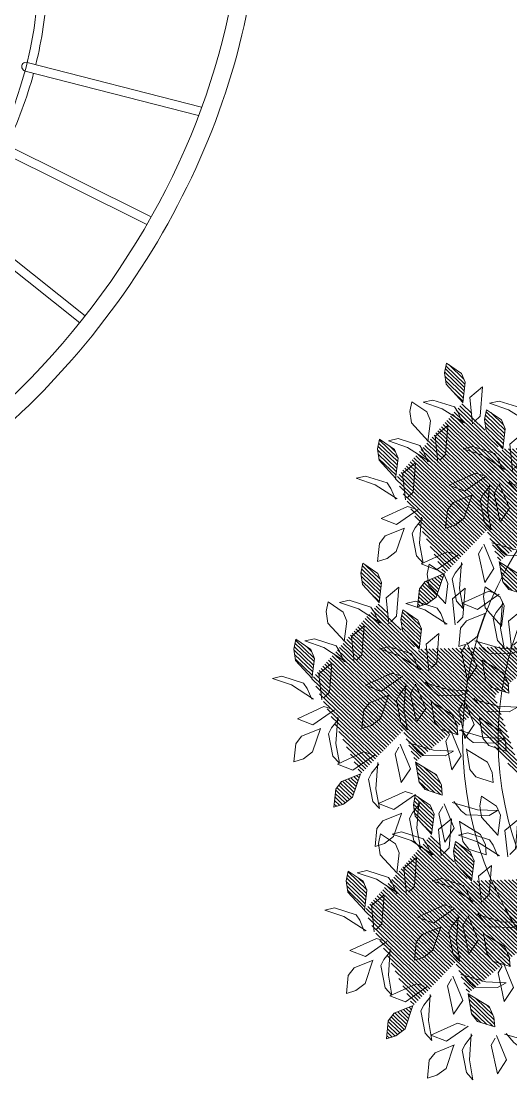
# Model space of a CAD drawing. Header units: millimetres. Extents: x 29001 to 40804, y -8833 to -5892.
# Drawn here: x 30956.1 to 30983.6, y -8641.9 to -8581.5 of the extents above; entities that cross this region are included whole.
import ezdxf

# ---------------------------------------------------------------- set-up
doc = ezdxf.new("R2010")
doc.units = ezdxf.units.MM
doc.layers.get('0').update_dxf_attribs({"lineweight": 0})
for name, color, linetype, lineweight in [('250', 250, 'Continuous', 0), ('saksı', 180, 'Continuous', 0), ('wipeout', 254, 'Continuous', 0), ('xxx_Auto_Tefris_Silik', 252, 'Continuous', 0), ('xxx_Auto_Tefris_Tefris', 32, 'Continuous', 0)]:
    doc.layers.add(name, color=color, linetype=linetype, lineweight=lineweight)
doc.layers.add('xxx_Auto_Mobilya_Deri', color=7, linetype='Continuous', lineweight=0, true_color=0x666666)
pattern_1 = [(45, (-1654802.367715, 54993.529817), (-0.0105615167031, 0.0105615167031), [])]
pattern_2 = [(45, (-1654802.840952, 54994.59927), (-0.0105615167031, 0.0105615167031), [])]
pattern_3 = [(45, (-1654802.583758, 54995.853821), (-0.0105615167031, 0.0105615167031), [])]

# ---------------------------------------------------------------- blocks, each defined once
blk = doc.blocks.new('U1')
at = {"lineweight": 0, "true_color": 0x6c822b}
h = blk.add_hatch(dxfattribs=at)
h.set_pattern_fill('ANSI31', color=67, scale=0.11949, style=0)
h.set_pattern_definition(pattern_3)
edge = h.paths.add_edge_path()
edge.add_line((-2359703.9731, 78421.9531), (-2359703.9572, 78422.0633))
edge.add_line((-2359703.9572, 78422.0633), (-2359703.9252, 78422.1041))
edge.add_line((-2359703.9252, 78422.1041), (-2359703.8329, 78422.1361))
edge.add_line((-2359703.8329, 78422.1361), (-2359703.8364, 78422.0828))
edge.add_line((-2359703.8364, 78422.0828), (-2359703.8613, 78422.0261))
edge.add_line((-2359703.8613, 78422.0261), (-2359703.9732, 78421.9551))
edge.add_line((-2359704.254, 78422.1725), (-2359704.2381, 78422.2828))
edge.add_line((-2359704.2381, 78422.2828), (-2359704.2061, 78422.3236))
edge.add_line((-2359704.2061, 78422.3236), (-2359704.1138, 78422.3555))
edge.add_line((-2359704.1138, 78422.3555), (-2359704.1173, 78422.3023))
edge.add_line((-2359704.1173, 78422.3023), (-2359704.1422, 78422.2455))
edge.add_line((-2359704.1422, 78422.2455), (-2359704.254, 78422.1745))
edge.add_line((-2359704.6405, 78422.5546), (-2359704.7447, 78422.5939))
edge.add_line((-2359704.7447, 78422.5939), (-2359704.7776, 78422.6339))
edge.add_line((-2359704.7776, 78422.6339), (-2359704.789, 78422.7309))
edge.add_line((-2359704.789, 78422.7309), (-2359704.7377, 78422.716))
edge.add_line((-2359704.7377, 78422.716), (-2359704.6876, 78422.6795))
edge.add_line((-2359704.6876, 78422.6795), (-2359704.6424, 78422.555))
edge.add_line((-2359704.8937, 78422.0377), (-2359704.8779, 78421.9274))
edge.add_line((-2359704.8779, 78421.9274), (-2359704.897, 78421.8792))
edge.add_line((-2359704.897, 78421.8792), (-2359704.9766, 78421.8225))
edge.add_line((-2359704.9766, 78421.8225), (-2359704.9882, 78421.8746))
edge.add_line((-2359704.9882, 78421.8746), (-2359704.9804, 78421.9361))
edge.add_line((-2359704.9804, 78421.9361), (-2359704.8931, 78422.0358))
edge.add_line((-2359704.5233, 78421.6356), (-2359704.5075, 78421.5253))
edge.add_line((-2359704.5075, 78421.5253), (-2359704.5267, 78421.4771))
edge.add_line((-2359704.5267, 78421.4771), (-2359704.6062, 78421.4204))
edge.add_line((-2359704.6062, 78421.4204), (-2359704.6178, 78421.4725))
edge.add_line((-2359704.6178, 78421.4725), (-2359704.61, 78421.534))
edge.add_line((-2359704.61, 78421.534), (-2359704.5227, 78421.6337))
edge.add_line((-2359703.7529, 78422.6363), (-2359703.737, 78422.7465))
edge.add_line((-2359703.737, 78422.7465), (-2359703.705, 78422.7873))
edge.add_line((-2359703.705, 78422.7873), (-2359703.6127, 78422.8193))
edge.add_line((-2359703.6127, 78422.8193), (-2359703.6162, 78422.7661))
edge.add_line((-2359703.6162, 78422.7661), (-2359703.6411, 78422.7093))
edge.add_line((-2359703.6411, 78422.7093), (-2359703.753, 78422.6383))
h = blk.add_hatch(dxfattribs=at)
h.set_pattern_fill('ANSI31', color=67, scale=0.11949, style=0)
h.set_pattern_definition(pattern_3)
edge = h.paths.add_edge_path()
edge.add_line((-2359704.3435, 78422.4956), (-2359704.3275, 78422.6059))
edge.add_line((-2359704.3275, 78422.6059), (-2359704.2956, 78422.6467))
edge.add_line((-2359704.2956, 78422.6467), (-2359704.2033, 78422.6786))
edge.add_line((-2359704.2033, 78422.6786), (-2359704.2068, 78422.6254))
edge.add_line((-2359704.2068, 78422.6254), (-2359704.2317, 78422.5686))
edge.add_line((-2359704.2317, 78422.5686), (-2359704.3435, 78422.4976))
edge.add_line((-2359704.4808, 78422.1333), (-2359704.585, 78422.1726))
edge.add_line((-2359704.585, 78422.1726), (-2359704.618, 78422.2126))
edge.add_line((-2359704.618, 78422.2126), (-2359704.6293, 78422.3097))
edge.add_line((-2359704.6293, 78422.3097), (-2359704.5781, 78422.2947))
edge.add_line((-2359704.5781, 78422.2947), (-2359704.528, 78422.2582))
edge.add_line((-2359704.528, 78422.2582), (-2359704.4827, 78422.1337))
edge.add_line((-2359704.3126, 78421.8909), (-2359704.2968, 78421.7806))
edge.add_line((-2359704.2968, 78421.7806), (-2359704.3159, 78421.7324))
edge.add_line((-2359704.3159, 78421.7324), (-2359704.3955, 78421.6757))
edge.add_line((-2359704.3955, 78421.6757), (-2359704.4071, 78421.7278))
edge.add_line((-2359704.4071, 78421.7278), (-2359704.3993, 78421.7893))
edge.add_line((-2359704.3993, 78421.7893), (-2359704.312, 78421.889))
edge.add_line((-2359703.5782, 78421.8845), (-2359703.5624, 78421.7742))
edge.add_line((-2359703.5624, 78421.7742), (-2359703.5816, 78421.7261))
edge.add_line((-2359703.5816, 78421.7261), (-2359703.6612, 78421.6694))
edge.add_line((-2359703.6612, 78421.6694), (-2359703.6728, 78421.7214))
edge.add_line((-2359703.6728, 78421.7214), (-2359703.6649, 78421.7829))
edge.add_line((-2359703.6649, 78421.7829), (-2359703.5776, 78421.8826))
at = {"lineweight": 0}
h = blk.add_hatch(dxfattribs=at)
h.set_pattern_fill('ANSI31', color=63, scale=0.11949, style=0)
h.set_pattern_definition(pattern_2)
edge = h.paths.add_edge_path()
edge.add_line((-2359704.2303, 78420.6985), (-2359704.2144, 78420.8088))
edge.add_line((-2359704.2144, 78420.8088), (-2359704.1824, 78420.8496))
edge.add_line((-2359704.1824, 78420.8496), (-2359704.0901, 78420.8815))
edge.add_line((-2359704.0901, 78420.8815), (-2359704.0936, 78420.8283))
edge.add_line((-2359704.0936, 78420.8283), (-2359704.1185, 78420.7715))
edge.add_line((-2359704.1185, 78420.7715), (-2359704.2304, 78420.7005))
edge.add_line((-2359704.5112, 78420.918), (-2359704.4952, 78421.0282))
edge.add_line((-2359704.4952, 78421.0282), (-2359704.4633, 78421.069))
edge.add_line((-2359704.4633, 78421.069), (-2359704.371, 78421.101))
edge.add_line((-2359704.371, 78421.101), (-2359704.3745, 78421.0477))
edge.add_line((-2359704.3745, 78421.0477), (-2359704.3994, 78420.991))
edge.add_line((-2359704.3994, 78420.991), (-2359704.5112, 78420.92))
edge.add_line((-2359704.8976, 78421.3), (-2359705.0019, 78421.3393))
edge.add_line((-2359705.0019, 78421.3393), (-2359705.0348, 78421.3793))
edge.add_line((-2359705.0348, 78421.3793), (-2359705.0461, 78421.4764))
edge.add_line((-2359705.0461, 78421.4764), (-2359704.9949, 78421.4614))
edge.add_line((-2359704.9949, 78421.4614), (-2359704.9448, 78421.4249))
edge.add_line((-2359704.9448, 78421.4249), (-2359704.8996, 78421.3004))
edge.add_line((-2359705.1509, 78420.7831), (-2359705.1351, 78420.6729))
edge.add_line((-2359705.1351, 78420.6729), (-2359705.1542, 78420.6247))
edge.add_line((-2359705.1542, 78420.6247), (-2359705.2338, 78420.568))
edge.add_line((-2359705.2338, 78420.568), (-2359705.2454, 78420.6201))
edge.add_line((-2359705.2454, 78420.6201), (-2359705.2376, 78420.6816))
edge.add_line((-2359705.2376, 78420.6816), (-2359705.1503, 78420.7812))
edge.add_line((-2359704.7805, 78420.381), (-2359704.7647, 78420.2707))
edge.add_line((-2359704.7647, 78420.2707), (-2359704.7839, 78420.2226))
edge.add_line((-2359704.7839, 78420.2226), (-2359704.8634, 78420.1659))
edge.add_line((-2359704.8634, 78420.1659), (-2359704.875, 78420.218))
edge.add_line((-2359704.875, 78420.218), (-2359704.8672, 78420.2795))
edge.add_line((-2359704.8672, 78420.2795), (-2359704.7799, 78420.3791))
edge.add_line((-2359704.0101, 78421.3817), (-2359703.9942, 78421.492))
edge.add_line((-2359703.9942, 78421.492), (-2359703.9622, 78421.5328))
edge.add_line((-2359703.9622, 78421.5328), (-2359703.8699, 78421.5647))
edge.add_line((-2359703.8699, 78421.5647), (-2359703.8734, 78421.5115))
edge.add_line((-2359703.8734, 78421.5115), (-2359703.8983, 78421.4547))
edge.add_line((-2359703.8983, 78421.4547), (-2359704.0101, 78421.3837))
at = {"lineweight": 0, "true_color": 0x6c822b}
h = blk.add_hatch(dxfattribs=at)
h.set_pattern_fill('ANSI31', color=67, scale=0.11949, style=0)
h.set_pattern_definition(pattern_2)
edge = h.paths.add_edge_path()
edge.add_line((-2359704.6007, 78421.2411), (-2359704.5847, 78421.3513))
edge.add_line((-2359704.5847, 78421.3513), (-2359704.5528, 78421.3921))
edge.add_line((-2359704.5528, 78421.3921), (-2359704.4605, 78421.4241))
edge.add_line((-2359704.4605, 78421.4241), (-2359704.464, 78421.3708))
edge.add_line((-2359704.464, 78421.3708), (-2359704.4889, 78421.314))
edge.add_line((-2359704.4889, 78421.314), (-2359704.6007, 78421.243))
edge.add_line((-2359704.738, 78420.8788), (-2359704.8422, 78420.9181))
edge.add_line((-2359704.8422, 78420.9181), (-2359704.8752, 78420.9581))
edge.add_line((-2359704.8752, 78420.9581), (-2359704.8865, 78421.0551))
edge.add_line((-2359704.8865, 78421.0551), (-2359704.8353, 78421.0402))
edge.add_line((-2359704.8353, 78421.0402), (-2359704.7852, 78421.0037))
edge.add_line((-2359704.7852, 78421.0037), (-2359704.7399, 78420.8792))
edge.add_line((-2359704.5698, 78420.6363), (-2359704.554, 78420.5261))
edge.add_line((-2359704.554, 78420.5261), (-2359704.5731, 78420.4779))
edge.add_line((-2359704.5731, 78420.4779), (-2359704.6527, 78420.4212))
edge.add_line((-2359704.6527, 78420.4212), (-2359704.6643, 78420.4733))
edge.add_line((-2359704.6643, 78420.4733), (-2359704.6565, 78420.5348))
edge.add_line((-2359704.6565, 78420.5348), (-2359704.5692, 78420.6344))
edge.add_line((-2359703.8354, 78420.6299), (-2359703.8196, 78420.5197))
edge.add_line((-2359703.8196, 78420.5197), (-2359703.8388, 78420.4715))
edge.add_line((-2359703.8388, 78420.4715), (-2359703.9183, 78420.4148))
edge.add_line((-2359703.9183, 78420.4148), (-2359703.93, 78420.4669))
edge.add_line((-2359703.93, 78420.4669), (-2359703.9221, 78420.5284))
edge.add_line((-2359703.9221, 78420.5284), (-2359703.8348, 78420.628))
at = {"lineweight": 0}
h = blk.add_hatch(dxfattribs=at)
h.set_pattern_fill('ANSI31', color=63, scale=0.11949, style=0)
h.set_pattern_definition(pattern_1)
edge = h.paths.add_edge_path()
edge.add_line((-2359703.7571, 78419.6291), (-2359703.7411, 78419.7393))
edge.add_line((-2359703.7411, 78419.7393), (-2359703.7092, 78419.7801))
edge.add_line((-2359703.7092, 78419.7801), (-2359703.6169, 78419.8121))
edge.add_line((-2359703.6169, 78419.8121), (-2359703.6204, 78419.7588))
edge.add_line((-2359703.6204, 78419.7588), (-2359703.6453, 78419.702))
edge.add_line((-2359703.6453, 78419.702), (-2359703.7571, 78419.6311))
edge.add_line((-2359704.0379, 78419.8485), (-2359704.022, 78419.9588))
edge.add_line((-2359704.022, 78419.9588), (-2359703.9901, 78419.9996))
edge.add_line((-2359703.9901, 78419.9996), (-2359703.8977, 78420.0315))
edge.add_line((-2359703.8977, 78420.0315), (-2359703.9013, 78419.9783))
edge.add_line((-2359703.9013, 78419.9783), (-2359703.9261, 78419.9215))
edge.add_line((-2359703.9261, 78419.9215), (-2359704.038, 78419.8505))
edge.add_line((-2359704.4244, 78420.2306), (-2359704.5286, 78420.2699))
edge.add_line((-2359704.5286, 78420.2699), (-2359704.5616, 78420.3099))
edge.add_line((-2359704.5616, 78420.3099), (-2359704.5729, 78420.4069))
edge.add_line((-2359704.5729, 78420.4069), (-2359704.5217, 78420.392))
edge.add_line((-2359704.5217, 78420.392), (-2359704.4716, 78420.3555))
edge.add_line((-2359704.4716, 78420.3555), (-2359704.4263, 78420.231))
edge.add_line((-2359704.6776, 78419.7137), (-2359704.6618, 78419.6034))
edge.add_line((-2359704.6618, 78419.6034), (-2359704.681, 78419.5552))
edge.add_line((-2359704.681, 78419.5552), (-2359704.7606, 78419.4985))
edge.add_line((-2359704.7606, 78419.4985), (-2359704.7722, 78419.5506))
edge.add_line((-2359704.7722, 78419.5506), (-2359704.7643, 78419.6121))
edge.add_line((-2359704.7643, 78419.6121), (-2359704.6771, 78419.7118))
edge.add_line((-2359704.3073, 78419.3115), (-2359704.2915, 78419.2013))
edge.add_line((-2359704.2915, 78419.2013), (-2359704.3106, 78419.1531))
edge.add_line((-2359704.3106, 78419.1531), (-2359704.3902, 78419.0964))
edge.add_line((-2359704.3902, 78419.0964), (-2359704.4018, 78419.1485))
edge.add_line((-2359704.4018, 78419.1485), (-2359704.394, 78419.21))
edge.add_line((-2359704.394, 78419.21), (-2359704.3067, 78419.3097))
edge.add_line((-2359703.5369, 78420.3123), (-2359703.5209, 78420.4225))
edge.add_line((-2359703.5209, 78420.4225), (-2359703.489, 78420.4633))
edge.add_line((-2359703.489, 78420.4633), (-2359703.3966, 78420.4953))
edge.add_line((-2359703.3966, 78420.4953), (-2359703.4002, 78420.442))
edge.add_line((-2359703.4002, 78420.442), (-2359703.4251, 78420.3853))
edge.add_line((-2359703.4251, 78420.3853), (-2359703.5369, 78420.3143))
h = blk.add_hatch(dxfattribs=at)
h.set_pattern_fill('ANSI31', color=41, scale=0.11949, style=0)
h.set_pattern_definition(pattern_1)
edge = h.paths.add_edge_path()
edge.add_line((-2359704.1274, 78420.1716), (-2359704.1115, 78420.2819))
edge.add_line((-2359704.1115, 78420.2819), (-2359704.0795, 78420.3227))
edge.add_line((-2359704.0795, 78420.3227), (-2359703.9872, 78420.3546))
edge.add_line((-2359703.9872, 78420.3546), (-2359703.9908, 78420.3014))
edge.add_line((-2359703.9908, 78420.3014), (-2359704.0156, 78420.2446))
edge.add_line((-2359704.0156, 78420.2446), (-2359704.1275, 78420.1736))
edge.add_line((-2359704.2648, 78419.8093), (-2359704.369, 78419.8486))
edge.add_line((-2359704.369, 78419.8486), (-2359704.402, 78419.8886))
edge.add_line((-2359704.402, 78419.8886), (-2359704.4133, 78419.9857))
edge.add_line((-2359704.4133, 78419.9857), (-2359704.362, 78419.9707))
edge.add_line((-2359704.362, 78419.9707), (-2359704.3119, 78419.9342))
edge.add_line((-2359704.3119, 78419.9342), (-2359704.2667, 78419.8097))
edge.add_line((-2359704.0966, 78419.5669), (-2359704.0807, 78419.4566))
edge.add_line((-2359704.0807, 78419.4566), (-2359704.0999, 78419.4084))
edge.add_line((-2359704.0999, 78419.4084), (-2359704.1795, 78419.3517))
edge.add_line((-2359704.1795, 78419.3517), (-2359704.1911, 78419.4038))
edge.add_line((-2359704.1911, 78419.4038), (-2359704.1832, 78419.4653))
edge.add_line((-2359704.1832, 78419.4653), (-2359704.096, 78419.565))
edge.add_line((-2359703.3622, 78419.5605), (-2359703.3464, 78419.4502))
edge.add_line((-2359703.3464, 78419.4502), (-2359703.3655, 78419.402))
edge.add_line((-2359703.3655, 78419.402), (-2359703.4451, 78419.3454))
edge.add_line((-2359703.4451, 78419.3454), (-2359703.4567, 78419.3974))
edge.add_line((-2359703.4567, 78419.3974), (-2359703.4489, 78419.4589))
edge.add_line((-2359703.4489, 78419.4589), (-2359703.3616, 78419.5586))
at = {"color": 67, "lineweight": 0, "true_color": 0x6c822b}
for points in [[(-2359704.142, 78422.7149), (-2359704.103, 78422.7646), (-2359704.0764, 78422.7876), (-2359703.9538, 78422.7929), (-2359703.9077, 78422.7681), (-2359704.016, 78422.761), (-2359704.1509, 78422.7184)], [(-2359704.5428, 78422.5039), (-2359704.5829, 78422.5528), (-2359704.5997, 78422.5837), (-2359704.5785, 78422.7045), (-2359704.5443, 78422.7442), (-2359704.5607, 78422.637), (-2359704.5482, 78422.496)], [(-2359704.3633, 78422.6679), (-2359704.404, 78422.6542), (-2359704.5486, 78422.7163), (-2359704.4656, 78422.7508), (-2359704.3473, 78422.6719)], [(-2359704.3435, 78422.4956), (-2359704.3275, 78422.6059), (-2359704.2956, 78422.6467), (-2359704.2033, 78422.6786), (-2359704.2068, 78422.6254), (-2359704.2317, 78422.5686), (-2359704.3435, 78422.4976)], [(-2359704.4319, 78422.4147), (-2359704.4539, 78422.4515), (-2359704.4245, 78422.606), (-2359704.3729, 78422.5324), (-2359704.4245, 78422.3999)], [(-2359704.1568, 78422.3513), (-2359704.1789, 78422.3881), (-2359704.1494, 78422.5427), (-2359704.0979, 78422.469), (-2359704.1494, 78422.3366)], [(-2359704.7535, 78422.255), (-2359704.7936, 78422.3038), (-2359704.8104, 78422.3348), (-2359704.7892, 78422.4556), (-2359704.755, 78422.4953), (-2359704.7714, 78422.388), (-2359704.7589, 78422.2471)], [(-2359704.5804, 78422.4509), (-2359704.6211, 78422.4372), (-2359704.7657, 78422.4993), (-2359704.6827, 78422.5337), (-2359704.5645, 78422.4549)], [(-2359704.3719, 78422.3893), (-2359704.3329, 78422.439), (-2359704.3062, 78422.4621), (-2359704.1837, 78422.4674), (-2359704.1376, 78422.4426), (-2359704.2459, 78422.4355), (-2359704.3808, 78422.3929)], [(-2359704.4808, 78422.1333), (-2359704.585, 78422.1726), (-2359704.618, 78422.2126), (-2359704.6293, 78422.3097), (-2359704.5781, 78422.2947), (-2359704.528, 78422.2582), (-2359704.4827, 78422.1337)], [(-2359704.3831, 78422.0827), (-2359704.4233, 78422.1315), (-2359704.4401, 78422.1625), (-2359704.4189, 78422.2833), (-2359704.3847, 78422.323), (-2359704.4011, 78422.2157), (-2359704.3885, 78422.0747)], [(-2359704.254, 78422.1725), (-2359704.2381, 78422.2828), (-2359704.2061, 78422.3236), (-2359704.1138, 78422.3555), (-2359704.1173, 78422.3023), (-2359704.1422, 78422.2455), (-2359704.254, 78422.1745)], [(-2359704.3424, 78422.0916), (-2359704.3644, 78422.1284), (-2359704.335, 78422.283), (-2359704.2834, 78422.2093), (-2359704.335, 78422.0769)], [(-2359704.8318, 78422.1403), (-2359704.8002, 78422.1112), (-2359704.7848, 78421.9546), (-2359704.855, 78422.0107), (-2359704.843, 78422.1523)], [(-2359704.2824, 78422.0663), (-2359704.2434, 78422.116), (-2359704.2167, 78422.139), (-2359704.0942, 78422.1444), (-2359704.0481, 78422.1195), (-2359704.1564, 78422.1124), (-2359704.2913, 78422.0698)], [(-2359704.4208, 78422.0296), (-2359704.4615, 78422.0159), (-2359704.6061, 78422.078), (-2359704.5231, 78422.1125), (-2359704.4048, 78422.0336)], [(-2359704.3153, 78422.0009), (-2359704.3387, 78421.9422), (-2359704.3578, 78421.9125), (-2359704.4738, 78421.8728), (-2359704.5251, 78421.8837), (-2359704.4232, 78421.921), (-2359704.3058, 78422)], [(-2359704.2507, 78421.9935), (-2359704.2191, 78421.9644), (-2359704.2037, 78421.8078), (-2359704.274, 78421.8639), (-2359704.2619, 78422.0055)], [(-2359704.7176, 78421.9498), (-2359704.741, 78421.8911), (-2359704.7601, 78421.8615), (-2359704.8761, 78421.8218), (-2359704.9274, 78421.8326), (-2359704.8255, 78421.87), (-2359704.7081, 78421.9489)], [(-2359704.653, 78421.9424), (-2359704.6214, 78421.9133), (-2359704.606, 78421.7567), (-2359704.6762, 78421.8128), (-2359704.6642, 78421.9545)], [(-2359704.3126, 78421.8909), (-2359704.2968, 78421.7806), (-2359704.3159, 78421.7324), (-2359704.3955, 78421.6757), (-2359704.4071, 78421.7278), (-2359704.3993, 78421.7893), (-2359704.312, 78421.889)], [(-2359704.7149, 78421.8398), (-2359704.6991, 78421.7295), (-2359704.7182, 78421.6814), (-2359704.7978, 78421.6247), (-2359704.8094, 78421.6768), (-2359704.8016, 78421.7383), (-2359704.7143, 78421.8379)], [(-2359704.526, 78421.7455), (-2359704.5495, 78421.6868), (-2359704.5685, 78421.6572), (-2359704.6845, 78421.6175), (-2359704.7358, 78421.6283), (-2359704.6339, 78421.6657), (-2359704.5165, 78421.7446)], [(-2359704.4614, 78421.7382), (-2359704.4298, 78421.7091), (-2359704.4145, 78421.5525), (-2359704.4847, 78421.6086), (-2359704.4726, 78421.7502)], [(-2359704.1684, 78421.7583), (-2359704.1919, 78421.6996), (-2359704.2109, 78421.67), (-2359704.3269, 78421.6303), (-2359704.3782, 78421.6411), (-2359704.2763, 78421.6785), (-2359704.1589, 78421.7574)], [(-2359704.3708, 78421.5666), (-2359704.3549, 78421.6768), (-2359704.3229, 78421.7176), (-2359704.2306, 78421.7496), (-2359704.2341, 78421.6963), (-2359704.259, 78421.6396), (-2359704.3708, 78421.5686)], [(-2359704.1038, 78421.7509), (-2359704.0722, 78421.7218), (-2359704.0569, 78421.5652), (-2359704.1271, 78421.6213), (-2359704.115, 78421.763)], [(-2359704.4592, 78421.4856), (-2359704.4813, 78421.5224), (-2359704.4518, 78421.677), (-2359704.4003, 78421.6034), (-2359704.4518, 78421.4709)], [(-2359704.1657, 78421.6483), (-2359704.1499, 78421.5381), (-2359704.1691, 78421.4899), (-2359704.2486, 78421.4332), (-2359704.2602, 78421.4853), (-2359704.2524, 78421.5468), (-2359704.1651, 78421.6464)], [(-2359704.3992, 78421.4603), (-2359704.3602, 78421.51), (-2359704.3335, 78421.5331), (-2359704.211, 78421.5384), (-2359704.1649, 78421.5136), (-2359704.2732, 78421.5065), (-2359704.4081, 78421.4639)], [(-2359704.689, 78421.1601), (-2359704.7111, 78421.1969), (-2359704.6817, 78421.3515), (-2359704.6301, 78421.2779), (-2359704.6817, 78421.1454)], [(-2359704.3256, 78421.1777), (-2359704.3097, 78421.2879), (-2359704.2777, 78421.3287), (-2359704.1854, 78421.3607), (-2359704.1889, 78421.3074), (-2359704.2138, 78421.2507), (-2359704.3256, 78421.1797)], [(-2359704.8376, 78421.1963), (-2359704.8783, 78421.1827), (-2359705.0229, 78421.2447), (-2359704.9399, 78421.2792), (-2359704.8216, 78421.2003)], [(-2359704.414, 78421.0967), (-2359704.4361, 78421.1335), (-2359704.4066, 78421.2881), (-2359704.3551, 78421.2145), (-2359704.4066, 78421.082)], [(-2359704.6291, 78421.1348), (-2359704.5901, 78421.1845), (-2359704.5634, 78421.2076), (-2359704.4409, 78421.2129), (-2359704.3948, 78421.188), (-2359704.5031, 78421.1809), (-2359704.638, 78421.1383)], [(-2359704.354, 78421.0714), (-2359704.315, 78421.1211), (-2359704.2884, 78421.1442), (-2359704.1658, 78421.1495), (-2359704.1197, 78421.1247), (-2359704.228, 78421.1176), (-2359704.3629, 78421.075)], [(-2359704.2514, 78421.0107), (-2359704.2354, 78421.121), (-2359704.2035, 78421.1618), (-2359704.1111, 78421.1937), (-2359704.1147, 78421.1405), (-2359704.1395, 78421.0837), (-2359704.2514, 78421.0127)], [(-2359704.5112, 78420.918), (-2359704.4952, 78421.0282), (-2359704.4633, 78421.069), (-2359704.371, 78421.101), (-2359704.3745, 78421.0477), (-2359704.3994, 78420.991), (-2359704.5112, 78420.92)], [(-2359704.3397, 78420.9298), (-2359704.3618, 78420.9666), (-2359704.3324, 78421.1212), (-2359704.2808, 78421.0475), (-2359704.3324, 78420.9151)], [(-2359704.738, 78420.8788), (-2359704.8422, 78420.9181), (-2359704.8752, 78420.9581), (-2359704.8865, 78421.0551), (-2359704.8353, 78421.0402), (-2359704.7852, 78421.0037), (-2359704.7399, 78420.8792)], [(-2359704.6403, 78420.8281), (-2359704.6805, 78420.8769), (-2359704.6972, 78420.9079), (-2359704.6761, 78421.0287), (-2359704.6419, 78421.0684), (-2359704.6583, 78420.9611), (-2359704.6457, 78420.8202)], [(-2359704.5996, 78420.837), (-2359704.6216, 78420.8738), (-2359704.5922, 78421.0284), (-2359704.5406, 78420.9548), (-2359704.5922, 78420.8223)], [(-2359704.2798, 78420.9045), (-2359704.2408, 78420.9542), (-2359704.2141, 78420.9772), (-2359704.0916, 78420.9826), (-2359704.0454, 78420.9577), (-2359704.1538, 78420.9506), (-2359704.2887, 78420.908)], [(-2359704.678, 78420.775), (-2359704.7187, 78420.7614), (-2359704.8633, 78420.8234), (-2359704.7803, 78420.8579), (-2359704.662, 78420.7791)], [(-2359704.5396, 78420.8117), (-2359704.5006, 78420.8614), (-2359704.4739, 78420.8845), (-2359704.3514, 78420.8898), (-2359704.3053, 78420.865), (-2359704.4136, 78420.8579), (-2359704.5485, 78420.8153)], [(-2359704.2303, 78420.6985), (-2359704.2144, 78420.8088), (-2359704.1824, 78420.8496), (-2359704.0901, 78420.8815), (-2359704.0936, 78420.8283), (-2359704.1185, 78420.7715), (-2359704.2304, 78420.7005)], [(-2359704.3187, 78420.6176), (-2359704.3408, 78420.6544), (-2359704.3113, 78420.8089), (-2359704.2598, 78420.7353), (-2359704.3113, 78420.6028)], [(-2359704.5725, 78420.7463), (-2359704.5959, 78420.6876), (-2359704.615, 78420.658), (-2359704.731, 78420.6183), (-2359704.7823, 78420.6291), (-2359704.6804, 78420.6665), (-2359704.563, 78420.7454)], [(-2359704.5079, 78420.7389), (-2359704.4763, 78420.7098), (-2359704.4609, 78420.5532), (-2359704.5311, 78420.6093), (-2359704.5191, 78420.751)], [(-2359704.2588, 78420.5923), (-2359704.2197, 78420.6419), (-2359704.1931, 78420.665), (-2359704.0706, 78420.6703), (-2359704.0244, 78420.6455), (-2359704.1327, 78420.6384), (-2359704.2676, 78420.5958)], [(-2359704.1096, 78420.3969), (-2359704.1497, 78420.4458), (-2359704.1665, 78420.4767), (-2359704.1454, 78420.5975), (-2359704.1112, 78420.6373), (-2359704.1275, 78420.53), (-2359704.115, 78420.389)], [(-2359704.0609, 78420.624), (-2359704.0293, 78420.595), (-2359704.0139, 78420.4383), (-2359704.0842, 78420.4944), (-2359704.0721, 78420.6361)], [(-2359704.2073, 78420.4476), (-2359704.3115, 78420.4869), (-2359704.3445, 78420.5269), (-2359704.3558, 78420.6239), (-2359704.3046, 78420.609), (-2359704.2545, 78420.5725), (-2359704.2092, 78420.448)], [(-2359704.361, 78420.4964), (-2359704.3294, 78420.4673), (-2359704.3141, 78420.3107), (-2359704.3843, 78420.3668), (-2359704.3722, 78420.5084)], [(-2359704.1228, 78420.5214), (-2359704.107, 78420.4112), (-2359704.1261, 78420.363), (-2359704.2057, 78420.3063), (-2359704.2173, 78420.3584), (-2359704.2095, 78420.4199), (-2359704.1222, 78420.5195)], [(-2359704.7186, 78420.4836), (-2359704.687, 78420.4545), (-2359704.6717, 78420.2979), (-2359704.7419, 78420.354), (-2359704.7298, 78420.4957)], [(-2359704.4256, 78420.5038), (-2359704.4491, 78420.4451), (-2359704.4681, 78420.4154), (-2359704.5841, 78420.3757), (-2359704.6354, 78420.3866), (-2359704.5335, 78420.4239), (-2359704.4161, 78420.5029)], [(-2359704.4244, 78420.2306), (-2359704.5286, 78420.2699), (-2359704.5616, 78420.3099), (-2359704.5729, 78420.4069), (-2359704.5217, 78420.392), (-2359704.4716, 78420.3555), (-2359704.4263, 78420.231)], [(-2359704.4229, 78420.3938), (-2359704.4071, 78420.2835), (-2359704.4263, 78420.2353), (-2359704.5058, 78420.1786), (-2359704.5174, 78420.2307), (-2359704.5096, 78420.2922), (-2359704.4223, 78420.3919)], [(-2359704.3267, 78420.1799), (-2359704.3669, 78420.2288), (-2359704.3837, 78420.2597), (-2359704.3625, 78420.3805), (-2359704.3283, 78420.4202), (-2359704.3447, 78420.313), (-2359704.3321, 78420.172)], [(-2359704.1473, 78420.3439), (-2359704.188, 78420.3302), (-2359704.3326, 78420.3923), (-2359704.2496, 78420.4268), (-2359704.1313, 78420.3479)], [(-2359704.1274, 78420.1716), (-2359704.1115, 78420.2819), (-2359704.0795, 78420.3227), (-2359703.9872, 78420.3546), (-2359703.9908, 78420.3014), (-2359704.0156, 78420.2446), (-2359704.1275, 78420.1736)], [(-2359704.2158, 78420.0907), (-2359704.2379, 78420.1275), (-2359704.2084, 78420.282), (-2359704.1569, 78420.2084), (-2359704.2084, 78420.0759)], [(-2359704.5375, 78419.931), (-2359704.5776, 78419.9798), (-2359704.5944, 78420.0108), (-2359704.5732, 78420.1316), (-2359704.539, 78420.1713), (-2359704.5554, 78420.064), (-2359704.5429, 78419.9231)], [(-2359704.3644, 78420.1269), (-2359704.4051, 78420.1132), (-2359704.5497, 78420.1753), (-2359704.4667, 78420.2097), (-2359704.3484, 78420.1309)], [(-2359704.1559, 78420.0653), (-2359704.1168, 78420.115), (-2359704.0902, 78420.1381), (-2359703.9677, 78420.1434), (-2359703.9215, 78420.1186), (-2359704.0298, 78420.1115), (-2359704.1648, 78420.0689)], [(-2359704.1671, 78419.7586), (-2359704.2072, 78419.8075), (-2359704.224, 78419.8385), (-2359704.2028, 78419.9593), (-2359704.1686, 78419.999), (-2359704.185, 78419.8917), (-2359704.1725, 78419.7507)], [(-2359704.2648, 78419.8093), (-2359704.369, 78419.8486), (-2359704.402, 78419.8886), (-2359704.4133, 78419.9857), (-2359704.362, 78419.9707), (-2359704.3119, 78419.9342), (-2359704.2667, 78419.8097)], [(-2359704.1263, 78419.7676), (-2359704.1484, 78419.8044), (-2359704.119, 78419.9589), (-2359704.0674, 78419.8853), (-2359704.119, 78419.7529)], [(-2359704.6157, 78419.8163), (-2359704.5841, 78419.7872), (-2359704.5688, 78419.6306), (-2359704.639, 78419.6867), (-2359704.6269, 78419.8283)], [(-2359704.0664, 78419.7423), (-2359704.0273, 78419.792), (-2359704.0007, 78419.815), (-2359703.8782, 78419.8203), (-2359703.832, 78419.7955), (-2359703.9403, 78419.7884), (-2359704.0753, 78419.7458)], [(-2359704.2047, 78419.7056), (-2359704.2454, 78419.6919), (-2359704.39, 78419.754), (-2359704.307, 78419.7885), (-2359704.1888, 78419.7096)], [(-2359704.0992, 78419.6768), (-2359704.1227, 78419.6182), (-2359704.1417, 78419.5885), (-2359704.2578, 78419.5488), (-2359704.3091, 78419.5597), (-2359704.2072, 78419.597), (-2359704.0897, 78419.6759)], [(-2359704.0346, 78419.6695), (-2359704.003, 78419.6404), (-2359703.9877, 78419.4838), (-2359704.0579, 78419.5399), (-2359704.0458, 78419.6815)], [(-2359704.0966, 78419.5669), (-2359704.0807, 78419.4566), (-2359704.0999, 78419.4084), (-2359704.1795, 78419.3517), (-2359704.1911, 78419.4038), (-2359704.1832, 78419.4653), (-2359704.096, 78419.565)]]:
    blk.add_lwpolyline(points, dxfattribs=at)
at = {"color": 63, "lineweight": 0}
for points in [[(-2359704.5829, 78421.4664), (-2359704.623, 78421.5152), (-2359704.6398, 78421.5462), (-2359704.6186, 78421.667), (-2359704.5844, 78421.7067), (-2359704.6008, 78421.5994), (-2359704.5882, 78421.4585)], [(-2359704.5233, 78421.6356), (-2359704.5075, 78421.5253), (-2359704.5267, 78421.4771), (-2359704.6062, 78421.4204), (-2359704.6178, 78421.4725), (-2359704.61, 78421.534), (-2359704.5227, 78421.6337)], [(-2359704.6205, 78421.4133), (-2359704.6612, 78421.3997), (-2359704.8058, 78421.4617), (-2359704.7228, 78421.4962), (-2359704.6045, 78421.4173)], [(-2359704.6007, 78421.2411), (-2359704.5847, 78421.3513), (-2359704.5528, 78421.3921), (-2359704.4605, 78421.4241), (-2359704.464, 78421.3708), (-2359704.4889, 78421.314), (-2359704.6007, 78421.243)], [(-2359705.1509, 78420.7831), (-2359705.1351, 78420.6729), (-2359705.1542, 78420.6247), (-2359705.2338, 78420.568), (-2359705.2454, 78420.6201), (-2359705.2376, 78420.6816), (-2359705.1503, 78420.7812)], [(-2359704.5698, 78420.6363), (-2359704.554, 78420.5261), (-2359704.5731, 78420.4779), (-2359704.6527, 78420.4212), (-2359704.6643, 78420.4733), (-2359704.6565, 78420.5348), (-2359704.5692, 78420.6344)], [(-2359704.4369, 78419.6184), (-2359704.4053, 78419.5893), (-2359704.39, 78419.4327), (-2359704.4602, 78419.4888), (-2359704.4481, 78419.6304)]]:
    blk.add_lwpolyline(points, dxfattribs=at)
at = {"layer": '250', "lineweight": 0}
for points in [[(-2359704.4233, 78422.7716), (-2359704.5276, 78422.8109), (-2359704.5605, 78422.8509), (-2359704.5718, 78422.9479), (-2359704.5206, 78422.933), (-2359704.4705, 78422.8965), (-2359704.4253, 78422.772)], [(-2359704.3257, 78422.7209), (-2359704.3658, 78422.7698), (-2359704.3826, 78422.8008), (-2359704.3614, 78422.9215), (-2359704.3272, 78422.9613), (-2359704.3436, 78422.854), (-2359704.3311, 78422.713)], [(-2359704.202, 78422.7402), (-2359704.2241, 78422.777), (-2359704.1946, 78422.9316), (-2359704.1431, 78422.8579), (-2359704.1946, 78422.7255)], [(-2359704.6405, 78422.5546), (-2359704.7447, 78422.5939), (-2359704.7776, 78422.6339), (-2359704.789, 78422.7309), (-2359704.7377, 78422.716), (-2359704.6876, 78422.6795), (-2359704.6424, 78422.555)], [(-2359704.8512, 78422.3057), (-2359704.9554, 78422.345), (-2359704.9884, 78422.385), (-2359704.9997, 78422.482), (-2359704.9485, 78422.4671), (-2359704.8983, 78422.4306), (-2359704.8531, 78422.306)], [(-2359704.7911, 78422.2019), (-2359704.8318, 78422.1883), (-2359704.9764, 78422.2503), (-2359704.8935, 78422.2848), (-2359704.7752, 78422.2059)], [(-2359704.8964, 78422.1477), (-2359704.9198, 78422.089), (-2359704.9389, 78422.0593), (-2359705.0549, 78422.0196), (-2359705.1062, 78422.0305), (-2359705.0043, 78422.0678), (-2359704.8869, 78422.1468)], [(-2359704.8937, 78422.0377), (-2359704.8779, 78421.9274), (-2359704.897, 78421.8792), (-2359704.9766, 78421.8225), (-2359704.9882, 78421.8746), (-2359704.9804, 78421.9361), (-2359704.8931, 78422.0358)], [(-2359704.6805, 78421.517), (-2359704.7847, 78421.5564), (-2359704.8177, 78421.5964), (-2359704.829, 78421.6934), (-2359704.7778, 78421.6785), (-2359704.7277, 78421.642), (-2359704.6825, 78421.5174)], [(-2359704.8976, 78421.3), (-2359705.0019, 78421.3393), (-2359705.0348, 78421.3793), (-2359705.0461, 78421.4764), (-2359704.9949, 78421.4614), (-2359704.9448, 78421.4249), (-2359704.8996, 78421.3004)], [(-2359704.8, 78421.2494), (-2359704.8401, 78421.2982), (-2359704.8569, 78421.3292), (-2359704.8357, 78421.45), (-2359704.8015, 78421.4897), (-2359704.8179, 78421.3824), (-2359704.8054, 78421.2415)], [(-2359705.1084, 78421.0511), (-2359705.2126, 78421.0904), (-2359705.2456, 78421.1304), (-2359705.2569, 78421.2274), (-2359705.2056, 78421.2125), (-2359705.1555, 78421.176), (-2359705.1103, 78421.0515)], [(-2359705.0107, 78421.0004), (-2359705.0508, 78421.0493), (-2359705.0676, 78421.0803), (-2359705.0464, 78421.201), (-2359705.0122, 78421.2408), (-2359705.0286, 78421.1335), (-2359705.0161, 78420.9925)], [(-2359705.0483, 78420.9474), (-2359705.089, 78420.9337), (-2359705.2336, 78420.9958), (-2359705.1507, 78421.0303), (-2359705.0324, 78420.9514)], [(-2359705.1536, 78420.8931), (-2359705.177, 78420.8344), (-2359705.1961, 78420.8048), (-2359705.3121, 78420.7651), (-2359705.3634, 78420.7759), (-2359705.2615, 78420.8133), (-2359705.1441, 78420.8922)], [(-2359705.0889, 78420.8857), (-2359705.0574, 78420.8566), (-2359705.042, 78420.7), (-2359705.1122, 78420.7561), (-2359705.1002, 78420.8978)], [(-2359704.9748, 78420.6952), (-2359704.9982, 78420.6365), (-2359705.0173, 78420.6069), (-2359705.1333, 78420.5672), (-2359705.1846, 78420.578), (-2359705.0827, 78420.6154), (-2359704.9653, 78420.6943)], [(-2359704.9101, 78420.6879), (-2359704.8786, 78420.6588), (-2359704.8632, 78420.5022), (-2359704.9334, 78420.5583), (-2359704.9214, 78420.6999)], [(-2359704.9721, 78420.5852), (-2359704.9563, 78420.475), (-2359704.9754, 78420.4268), (-2359705.055, 78420.3701), (-2359705.0666, 78420.4222), (-2359705.0588, 78420.4837), (-2359704.9715, 78420.5834)], [(-2359704.7832, 78420.491), (-2359704.8067, 78420.4323), (-2359704.8257, 78420.4027), (-2359704.9417, 78420.363), (-2359704.993, 78420.3738), (-2359704.8911, 78420.4112), (-2359704.7737, 78420.4901)], [(-2359704.7805, 78420.381), (-2359704.7647, 78420.2707), (-2359704.7839, 78420.2226), (-2359704.8634, 78420.1659), (-2359704.875, 78420.218), (-2359704.8672, 78420.2795), (-2359704.7799, 78420.3791)], [(-2359704.6351, 78419.9817), (-2359704.7393, 78420.021), (-2359704.7723, 78420.061), (-2359704.7836, 78420.158), (-2359704.7324, 78420.1431), (-2359704.6823, 78420.1066), (-2359704.6371, 78419.982)], [(-2359704.5751, 78419.8779), (-2359704.6158, 78419.8643), (-2359704.7604, 78419.9263), (-2359704.6774, 78419.9608), (-2359704.5591, 78419.8819)], [(-2359704.6803, 78419.8237), (-2359704.7038, 78419.765), (-2359704.7228, 78419.7353), (-2359704.8389, 78419.6956), (-2359704.8902, 78419.7065), (-2359704.7883, 78419.7438), (-2359704.6708, 78419.8227)], [(-2359704.6776, 78419.7137), (-2359704.6618, 78419.6034), (-2359704.681, 78419.5552), (-2359704.7606, 78419.4985), (-2359704.7722, 78419.5506), (-2359704.7643, 78419.6121), (-2359704.6771, 78419.7118)], [(-2359704.5015, 78419.6258), (-2359704.525, 78419.5671), (-2359704.544, 78419.5374), (-2359704.6601, 78419.4978), (-2359704.7114, 78419.5086), (-2359704.6095, 78419.546), (-2359704.492, 78419.6249)], [(-2359704.4988, 78419.5158), (-2359704.483, 78419.4055), (-2359704.5022, 78419.3574), (-2359704.5818, 78419.3007), (-2359704.5934, 78419.3528), (-2359704.5855, 78419.4143), (-2359704.4983, 78419.5139)], [(-2359704.31, 78419.4215), (-2359704.3334, 78419.3628), (-2359704.3525, 78419.3332), (-2359704.4685, 78419.2935), (-2359704.5198, 78419.3043), (-2359704.4179, 78419.3417), (-2359704.3004, 78419.4206)], [(-2359704.2453, 78419.4142), (-2359704.2138, 78419.3851), (-2359704.1984, 78419.2285), (-2359704.2686, 78419.2845), (-2359704.2566, 78419.4262)], [(-2359703.9524, 78419.4343), (-2359703.9758, 78419.3756), (-2359703.9949, 78419.346), (-2359704.1109, 78419.3063), (-2359704.1622, 78419.3171), (-2359704.0603, 78419.3545), (-2359703.9429, 78419.4334)], [(-2359704.3073, 78419.3115), (-2359704.2915, 78419.2013), (-2359704.3106, 78419.1531), (-2359704.3902, 78419.0964), (-2359704.4018, 78419.1485), (-2359704.394, 78419.21), (-2359704.3067, 78419.3097)]]:
    blk.add_lwpolyline(points, dxfattribs=at)
blk = doc.blocks.new('Sun chair')
at = {"linetype": 'Continuous'}
blk.add_wipeout([(-0.651, 35.898), (-3.015, 35.824), (-5.371, 35.601), (-7.707, 35.231), (-10.016, 34.715), (-12.288, 34.055), (-14.514, 33.254), (-16.685, 32.314), (-16.685, 32.314), (-16.685, 32.314), (-16.685, 32.314), (-16.685, 32.314), (-32.106, 21.254), (-32.106, 21.254), (-32.106, 21.254), (-32.106, 21.254), (-35.051, 17.845), (-35.99, 13.641), (-35.816, 14.666), (-36.476, 12.394), (-36.992, 10.086), (-37.362, 9.782), (-37.584, 7.427), (-37.659, 5.062), (-37.584, 2.698), (-37.362, 0.342), (-36.992, -1.994), (-36.476, -4.303), (-35.816, -6.575), (-35.014, -8.801), (-34.075, -10.972), (-33.001, -13.08), (-31.796, -15.116), (-30.467, -17.073), (-29.017, -18.942), (-27.452, -20.717), (-25.779, -22.39), (-24.005, -23.954), (-22.135, -25.404), (-20.179, -26.734), (-18.142, -23.556), (-16.034, -24.63), (-13.863, -25.57), (-11.637, -26.371), (-9.365, -27.031), (-7.057, -27.547), (-4.72, -27.917), (-2.365, -28.14), (0, -28.214), (2.365, -28.14), (4.72, -27.917), (7.057, -27.547), (9.365, -27.031), (11.637, -26.371), (13.863, -25.57), (16.034, -24.63), (18.142, -23.556), (20.179, -26.734), (22.135, -25.404), (24.005, -23.954), (25.779, -22.39), (27.452, -20.717), (29.017, -18.942), (30.467, -17.073), (31.796, -15.116), (33.001, -13.08), (34.075, -10.972), (35.014, -8.801), (35.816, -6.575), (36.476, -4.303), (36.992, -1.994), (37.362, 0.342), (37.584, 2.698), (37.659, 5.062), (37.584, 7.427), (37.362, 9.782), (36.992, 12.119), (36.476, 14.428), (35.816, 16.7), (35.014, 18.925), (34.075, 19.146), (28.624, 26.381), (28.624, 26.381), (28.624, 26.381), (28.624, 26.381), (28.624, 26.381), (28.624, 26.381), (26.732, 27.83), (23.694, 29.375), (21.737, 30.948), (19.701, 32.152), (15.384, 32.314), (13.212, 33.254), (10.986, 34.055), (8.715, 34.715), (6.406, 35.231), (4.069, 35.601), (1.714, 35.824)], dxfattribs=at).dxf.layer = 'wipeout'
at = {"layer": 'xxx_Auto_Mobilya_Deri'}
blk.add_circle((0, 0), 22.5, dxfattribs=at)
at = {"layer": 'xxx_Auto_Tefris_Silik', "lineweight": 0}
for points in [[(0.237, 31.855), (0.237, 22.5, -1), (-0.263, 22.5), (-0.263, 31.855)], [(-6.429, 31.385), (-4.447, 22.06, -1), (-4.936, 21.956), (-6.924, 31.309)], [(-13.035, 29.861), (-8.937, 20.656, -1), (-9.393, 20.453), (-13.513, 29.705)]]:
    blk.add_lwpolyline(points, format="xyb", dxfattribs=at)
at = {"layer": 'xxx_Auto_Tefris_Tefris', "lineweight": 13}
for start, end in [(102.62279, 113.37721), (114.62279, 125.37721)]:
    blk.add_arc((-0.013, 0), 23, start, end, dxfattribs=at)
at = {"layer": 'xxx_Auto_Tefris_Tefris', "lineweight": 13, "extrusion": (0, 0, -1)}
blk.add_ellipse((-0.013, 4.928), major_axis=(-34.478, 0), ratio=0.781001, dxfattribs=at)
at = {"layer": 'xxx_Auto_Tefris_Tefris', "lineweight": 13}
blk.add_open_spline([(-35.492, 4.928), (-35.492, 6.501), (-35.323, 8.074), (-34.454, 12.089), (-33.499, 14.494), (-30.824, 19.008), (-29.104, 21.116), (-25.029, 24.895), (-22.675, 26.565), (-17.5, 29.358), (-14.679, 30.48), (-8.766, 32.105), (-5.674, 32.608), (0.57, 32.96), (3.72, 32.809), (9.865, 31.865), (12.858, 31.072), (18.482, 28.893), (21.111, 27.508), (25.823, 24.236), (27.905, 22.35), (31.369, 18.199), (32.752, 15.934), (34.709, 11.186), (35.283, 8.702), (35.573, 3.7), (35.288, 1.183), (33.885, -3.693), (32.766, -6.051), (29.788, -10.44), (27.928, -12.47), (23.605, -16.067), (21.142, -17.634), (15.787, -20.203), (12.895, -21.205), (6.881, -22.579), (3.759, -22.951), (-2.499, -23.04), (-5.636, -22.757), (-11.708, -21.556), (-14.644, -20.638), (-20.113, -18.225), (-22.646, -16.73), (-27.13, -13.261), (-29.082, -11.287), (-32.26, -6.99), (-33.487, -4.668), (-35.09, 0.083), (-35.492, 2.505), (-35.492, 4.928)], degree=3, knots=[0, 0, 0, 0, 0.167317, 0.167317, 0.433601, 0.433601, 0.699884, 0.699884, 0.966168, 0.966168, 1.232452, 1.232452, 1.498735, 1.498735, 1.765019, 1.765019, 2.031302, 2.031302, 2.297586, 2.297586, 2.56387, 2.56387, 2.830153, 2.830153, 3.096437, 3.096437, 3.36272, 3.36272, 3.629004, 3.629004, 3.895288, 3.895288, 4.161571, 4.161571, 4.427855, 4.427855, 4.694138, 4.694138, 4.960422, 4.960422, 5.226706, 5.226706, 5.492989, 5.492989, 5.759273, 5.759273, 6.025556, 6.025556, 6.283185, 6.283185, 6.283185, 6.283185], dxfattribs=at)
blk = doc.blocks.new('*U27')
at = {"linetype": 'Continuous', "rotation": 268.6967050193896}
blk.add_blockref('Sun chair', (67.482, 43.465), dxfattribs=at)
blk = doc.blocks.new('MOBİLYALAR')
at = {"lineweight": 0, "extrusion": (-7.374e-13, -3.02e-14, -1), "xscale": 10.42876026018054, "yscale": 10.42876026018054, "zscale": 10.42876026018054, "rotation": 178.8247405303607}
blk.add_blockref('U1', (-24588675.732, 1320106.726, 0), dxfattribs=at)
at = {"color": 0, "linetype": 'ByBlock', "lineweight": -2, "transparency": 16777216, "rotation": 322.8837443313958}
blk.add_blockref('*U27', (1709.695, -2250.63), dxfattribs=at)
at = {"layer": 'saksı'}
for radius in [20, 18]:
    blk.add_circle((1856.084, -2300.113), radius, dxfattribs=at)

msp = doc.modelspace()

# ---------------------------------------------------------------- block references
at = {"color": 6}
msp.add_blockref('MOBİLYALAR', (29144.792, -6321.799), dxfattribs=at)

doc.saveas('drawing.dxf')
